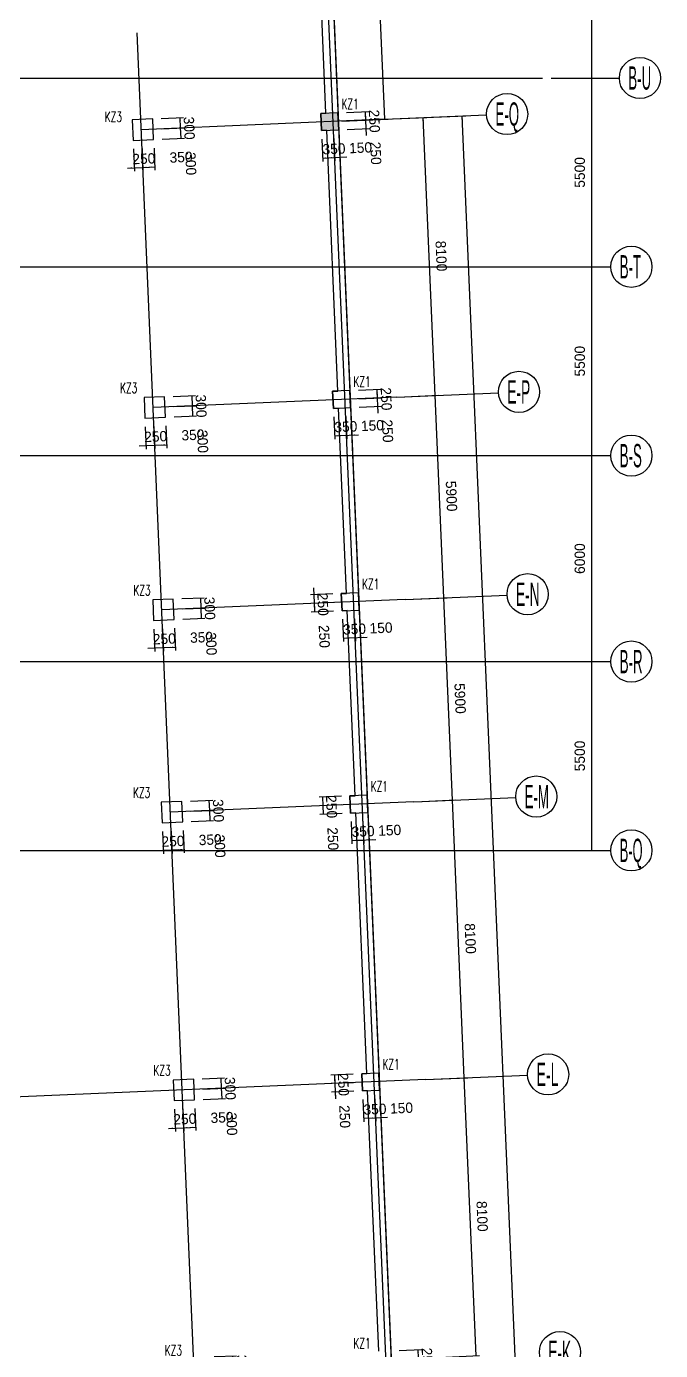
# Model space of a CAD drawing. Extents: x 19107 to 699106, y -67310 to 245688.
# Drawn here: x 649474 to 667954, y 153019 to 191589 of the extents above; entities that cross this region are included whole.
import ezdxf

# ---------------------------------------------------------------- set-up
doc = ezdxf.new("R2010")
doc.units = 0
doc.header["$LTSCALE"] = 100
doc.header["$MEASUREMENT"] = 0
for name, color, linetype in [('DIM', 3, 'Continuous'), ('DOTE', 253, 'Continuous'), ('HATCH', 254, 'Continuous'), ('L-AXIS', 3, 'Continuous')]:
    doc.layers.add(name, color=color, linetype=linetype)
doc.layers.add('Select Column Frame Position', color=7, linetype='Continuous', lineweight=0)
doc.styles.get("Standard").update_dxf_attribs({"font": 'standard'})
doc.styles.add('汉字', font='汉字')
doc.dimstyles.get("Standard").update_dxf_attribs({"dimtxt": 300, "dimasz": 100, "dimexe": 100, "dimexo": 250, "dimgap": 100, "dimtad": 0, "dimtoh": 1, "dimdec": 0, "dimdsep": 46, "dimcen": 0.09, "dimclrt": 7, "dimadec": 0, "dimazin": 0, "dimtfac": 1, "dimtdec": 4, "dimtofl": 0, "dimtmove": 0, "dimatfit": 3, "dimfxl": 1, "dimtolj": 1, "dimtzin": 0, "dimarcsym": 0})

# ---------------------------------------------------------------- blocks, each defined once
blk = doc.blocks.new('*D2978')
at = {"layer": 'L-AXIS', "color": 0, "linetype": 'ByBlock', "lineweight": -2}
for p, q in [((660161, 188896), (662275, 188986)), ((666609, 85077), (662175, 188982)), ((664596, 84991), (666709, 85081))]:
    blk.add_line(p, q, dxfattribs=at)
for points in [[(662175, 188982), (662196, 188883), (662162, 188881)], [(666609, 85077), (666589, 85176), (666622, 85177)]]:
    blk.add_solid(points, dxfattribs=at)
at = {"layer": 'L-AXIS', "color": 7, "linetype": 'Continuous', "lineweight": -2, "insert": (664010, 137770), "char_height": 300, "width": 1121.67, "attachment_point": 5, "rotation": 272.444, "style": '汉字'}
blk.add_mtext('104000', dxfattribs=at)
blk = doc.blocks.new('*D1142')
at = {"layer": 'L-AXIS', "color": 0, "linetype": 'ByBlock', "lineweight": -2}
for p, q in [((664769, 173088), (666052, 173088)), ((665952, 167588), (665952, 173088)), ((664769, 167588), (666052, 167588))]:
    blk.add_line(p, q, dxfattribs=at)
for points in [[(665952, 173088), (665969, 172988), (665936, 172988)], [(665952, 167588), (665936, 167688), (665969, 167688)]]:
    blk.add_solid(points, dxfattribs=at)
at = {"layer": 'L-AXIS', "color": 7, "linetype": 'Continuous', "lineweight": -2, "insert": (665602, 170338), "char_height": 300, "width": 780, "attachment_point": 5, "rotation": 90, "style": '汉字'}
blk.add_mtext('5500', dxfattribs=at)
blk = doc.blocks.new('*D1478')
at = {"layer": 'L-AXIS', "color": 0, "linetype": 'ByBlock', "lineweight": -2}
for p, q in [((664769, 190088), (666052, 190088)), ((665952, 184588), (665952, 190088)), ((664769, 184588), (666052, 184588))]:
    blk.add_line(p, q, dxfattribs=at)
for points in [[(665952, 190088), (665969, 189988), (665936, 189988)], [(665952, 184588), (665936, 184688), (665969, 184688)]]:
    blk.add_solid(points, dxfattribs=at)
at = {"layer": 'L-AXIS', "color": 7, "linetype": 'Continuous', "lineweight": -2, "insert": (665602, 187338), "char_height": 300, "width": 780, "attachment_point": 5, "rotation": 90, "style": '汉字'}
blk.add_mtext('5500', dxfattribs=at)
blk = doc.blocks.new('*D4454')
at = {"layer": 'L-AXIS', "color": 0, "linetype": 'ByBlock', "lineweight": -2}
for p, q in [((664769, 184588), (666052, 184588)), ((665952, 179088), (665952, 184588)), ((664769, 179088), (666052, 179088))]:
    blk.add_line(p, q, dxfattribs=at)
for points in [[(665952, 184588), (665969, 184488), (665936, 184488)], [(665952, 179088), (665936, 179188), (665969, 179188)]]:
    blk.add_solid(points, dxfattribs=at)
at = {"layer": 'L-AXIS', "color": 7, "linetype": 'Continuous', "lineweight": -2, "insert": (665602, 181838), "char_height": 300, "width": 780, "attachment_point": 5, "rotation": 90, "style": '汉字'}
blk.add_mtext('5500', dxfattribs=at)
blk = doc.blocks.new('*D4798')
at = {"layer": 'L-AXIS', "color": 0, "linetype": 'ByBlock', "lineweight": -2}
for p, q in [((664769, 179088), (666052, 179088)), ((665952, 173088), (665952, 179088)), ((664769, 173088), (666052, 173088))]:
    blk.add_line(p, q, dxfattribs=at)
for points in [[(665952, 179088), (665969, 178988), (665936, 178988)], [(665952, 173088), (665936, 173188), (665969, 173188)]]:
    blk.add_solid(points, dxfattribs=at)
at = {"layer": 'L-AXIS', "color": 7, "linetype": 'Continuous', "lineweight": -2, "insert": (665602, 176088), "char_height": 300, "width": 770, "attachment_point": 5, "rotation": 90, "style": '汉字'}
blk.add_mtext('6000', dxfattribs=at)
blk = doc.blocks.new('_AXISO')
blk.add_circle((0, 0), 0.5)
blk = doc.blocks.new('*D146')
at = {"layer": 'L-AXIS', "color": 0, "linetype": 'ByBlock', "lineweight": -2}
for p, q in [((664769, 196088), (666052, 196088)), ((665952, 190088), (665952, 196088)), ((664769, 190088), (666052, 190088))]:
    blk.add_line(p, q, dxfattribs=at)
for points in [[(665952, 196088), (665969, 195988), (665936, 195988)], [(665952, 190088), (665936, 190188), (665969, 190188)]]:
    blk.add_solid(points, dxfattribs=at)
at = {"layer": 'L-AXIS', "color": 7, "linetype": 'Continuous', "lineweight": -2, "insert": (665602, 193088), "char_height": 300, "width": 770, "attachment_point": 5, "rotation": 90, "style": '汉字'}
blk.add_mtext('6000', dxfattribs=at)
blk = doc.blocks.new('*D3037')
at = {"layer": 'L-AXIS', "color": 0, "linetype": 'ByBlock', "lineweight": -2}
for p, q in [((660758, 174909), (661736, 174950)), ((661888, 169052), (661636, 174946)), ((661009, 169014), (661988, 169056))]:
    blk.add_line(p, q, dxfattribs=at)
for points in [[(661636, 174946), (661657, 174847), (661624, 174846)], [(661888, 169052), (661867, 169151), (661900, 169152)]]:
    blk.add_solid(points, dxfattribs=at)
at = {"layer": 'L-AXIS', "color": 7, "linetype": 'Continuous', "lineweight": -2, "insert": (662112, 172014), "char_height": 300, "width": 775, "attachment_point": 5, "rotation": 272.444, "style": '汉字'}
blk.add_mtext('5900', dxfattribs=at)
blk = doc.blocks.new('*D739')
at = {"layer": 'L-AXIS', "color": 0, "linetype": 'ByBlock', "lineweight": -2}
for p, q in [((661355, 160921), (662333, 160963)), ((662578, 152866), (662233, 160959)), ((661700, 152829), (662678, 152871))]:
    blk.add_line(p, q, dxfattribs=at)
for points in [[(662233, 160959), (662254, 160860), (662221, 160858)], [(662578, 152866), (662558, 152966), (662591, 152967)]]:
    blk.add_solid(points, dxfattribs=at)
at = {"layer": 'L-AXIS', "color": 7, "linetype": 'Continuous', "lineweight": -2, "insert": (662755, 156928), "char_height": 300, "width": 775, "attachment_point": 5, "rotation": 272.444, "style": '汉字'}
blk.add_mtext('8100', dxfattribs=at)
blk = doc.blocks.new('*D1400')
at = {"layer": 'L-AXIS', "color": 0, "linetype": 'ByBlock', "lineweight": -2}
for p, q in [((661009, 169014), (661988, 169056)), ((662233, 160959), (661888, 169052)), ((661355, 160921), (662333, 160963))]:
    blk.add_line(p, q, dxfattribs=at)
for points in [[(661888, 169052), (661909, 168952), (661875, 168951)], [(662233, 160959), (662212, 161058), (662245, 161060)]]:
    blk.add_solid(points, dxfattribs=at)
at = {"layer": 'L-AXIS', "color": 7, "linetype": 'Continuous', "lineweight": -2, "insert": (662410, 165020), "char_height": 300, "width": 775, "attachment_point": 5, "rotation": 272.444, "style": '汉字'}
blk.add_mtext('8100', dxfattribs=at)
blk = doc.blocks.new('*D4721')
at = {"layer": 'L-AXIS', "color": 0, "linetype": 'ByBlock', "lineweight": -2}
for p, q in [((660161, 188896), (661139, 188938)), ((661384, 180841), (661039, 188933)), ((660506, 180803), (661484, 180845))]:
    blk.add_line(p, q, dxfattribs=at)
for points in [[(661039, 188933), (661060, 188834), (661027, 188833)], [(661384, 180841), (661364, 180940), (661397, 180941)]]:
    blk.add_solid(points, dxfattribs=at)
at = {"layer": 'L-AXIS', "color": 7, "linetype": 'Continuous', "lineweight": -2, "insert": (661561, 184902), "char_height": 300, "width": 775, "attachment_point": 5, "rotation": 272.444, "style": '汉字'}
blk.add_mtext('8100', dxfattribs=at)
blk = doc.blocks.new('*D5048')
at = {"layer": 'L-AXIS', "color": 0, "linetype": 'ByBlock', "lineweight": -2}
for p, q in [((660506, 180803), (661484, 180845)), ((661636, 174946), (661384, 180841)), ((660758, 174909), (661736, 174950))]:
    blk.add_line(p, q, dxfattribs=at)
for points in [[(661384, 180841), (661405, 180742), (661372, 180740)], [(661636, 174946), (661615, 175045), (661648, 175047)]]:
    blk.add_solid(points, dxfattribs=at)
at = {"layer": 'L-AXIS', "color": 7, "linetype": 'Continuous', "lineweight": -2, "insert": (661860, 177908), "char_height": 300, "width": 775, "attachment_point": 5, "rotation": 272.444, "style": '汉字'}
blk.add_mtext('5900', dxfattribs=at)
blk = doc.blocks.new('*D1424')
at = {"layer": 'L-AXIS', "color": 0, "linetype": 'ByBlock', "lineweight": -2}
for p, q in [((658341, 196099), (659690, 196159)), ((659590, 196154), (659911, 188888)), ((658662, 188832), (660011, 188892))]:
    blk.add_line(p, q, dxfattribs=at)
for points in [[(659590, 196154), (659611, 196055), (659578, 196053)], [(659911, 188888), (659890, 188987), (659923, 188988)]]:
    blk.add_solid(points, dxfattribs=at)
at = {"layer": 'L-AXIS', "color": 7, "linetype": 'Continuous', "lineweight": -2, "insert": (660100, 192536), "char_height": 300, "width": 785, "attachment_point": 5, "rotation": 272.528, "style": '汉字'}
blk.add_mtext('7274', dxfattribs=at)
blk = doc.blocks.new('*D2353')
at = {"layer": 'DIM', "color": 0, "linetype": 'ByBlock', "lineweight": -2}
for p, q in [((653440, 168141), (653468, 167491)), ((653690, 168151), (653717, 167502)), ((653263, 167583), (653913, 167610))]:
    blk.add_line(p, q, dxfattribs=at)
for points in [[(653463, 167591), (653364, 167570), (653363, 167603)], [(653713, 167602), (653812, 167623), (653814, 167589)]]:
    blk.add_solid(points, dxfattribs=at)
at = {"layer": 'DIM', "color": 7, "linetype": 'Continuous', "lineweight": -2, "insert": (653743, 167853), "char_height": 300, "width": 566.67, "attachment_point": 5, "rotation": 2.444, "style": '汉字'}
blk.add_mtext('250', dxfattribs=at)
blk = doc.blocks.new('*D2697')
at = {"layer": 'DIM', "color": 0, "linetype": 'ByBlock', "lineweight": -2}
for p, q in [((654039, 168166), (654067, 167517)), ((653690, 168151), (653717, 167502)), ((653713, 167602), (654063, 167617))]:
    blk.add_line(p, q, dxfattribs=at)
for points in [[(653713, 167602), (653812, 167623), (653814, 167589)], [(654063, 167617), (653964, 167596), (653962, 167629)]]:
    blk.add_solid(points, dxfattribs=at)
at = {"layer": 'DIM', "color": 7, "linetype": 'Continuous', "lineweight": -2, "insert": (654828, 167899), "char_height": 300, "width": 566.67, "attachment_point": 5, "rotation": 2.444, "style": '汉字'}
blk.add_mtext('350', dxfattribs=at)
blk = doc.blocks.new('*D3015')
at = {"layer": 'DIM', "color": 0, "linetype": 'ByBlock', "lineweight": -2}
for p, q in [((654266, 168726), (654915, 168754)), ((654828, 168450), (654815, 168750)), ((654278, 168427), (654928, 168454))]:
    blk.add_line(p, q, dxfattribs=at)
for points in [[(654815, 168750), (654836, 168651), (654803, 168649)], [(654828, 168450), (654807, 168549), (654840, 168551)]]:
    blk.add_solid(points, dxfattribs=at)
at = {"layer": 'DIM', "color": 7, "linetype": 'Continuous', "lineweight": -2, "insert": (655110, 167710), "char_height": 300, "width": 566.67, "attachment_point": 5, "rotation": 272.444, "style": '汉字'}
blk.add_mtext('300', dxfattribs=at)
blk = doc.blocks.new('*D3374')
at = {"layer": 'DIM', "color": 0, "linetype": 'ByBlock', "lineweight": -2}
for p, q in [((654253, 169026), (654902, 169054)), ((654815, 168750), (654802, 169049)), ((654266, 168726), (654915, 168754))]:
    blk.add_line(p, q, dxfattribs=at)
for points in [[(654802, 169049), (654823, 168950), (654790, 168949)], [(654815, 168750), (654794, 168849), (654827, 168850)]]:
    blk.add_solid(points, dxfattribs=at)
at = {"layer": 'DIM', "color": 7, "linetype": 'Continuous', "lineweight": -2, "insert": (655066, 168745), "char_height": 300, "width": 566.67, "attachment_point": 5, "rotation": 272.444, "style": '汉字'}
blk.add_mtext('300', dxfattribs=at)
blk = doc.blocks.new('*D1075')
at = {"layer": 'DIM', "color": 0, "linetype": 'ByBlock', "lineweight": -2}
for p, q in [((653188, 174035), (653216, 173386)), ((653438, 174046), (653466, 173396)), ((653012, 173477), (653661, 173505))]:
    blk.add_line(p, q, dxfattribs=at)
for points in [[(653212, 173486), (653113, 173465), (653111, 173498)], [(653461, 173496), (653561, 173517), (653562, 173484)]]:
    blk.add_solid(points, dxfattribs=at)
at = {"layer": 'DIM', "color": 7, "linetype": 'Continuous', "lineweight": -2, "insert": (653491, 173748), "char_height": 300, "width": 566.67, "attachment_point": 5, "rotation": 2.444, "style": '汉字'}
blk.add_mtext('250', dxfattribs=at)
blk = doc.blocks.new('*D1440')
at = {"layer": 'DIM', "color": 0, "linetype": 'ByBlock', "lineweight": -2}
for p, q in [((653438, 174046), (653466, 173396)), ((653788, 174061), (653815, 173411)), ((653461, 173496), (653811, 173511))]:
    blk.add_line(p, q, dxfattribs=at)
for points in [[(653461, 173496), (653561, 173517), (653562, 173484)], [(653811, 173511), (653712, 173490), (653711, 173524)]]:
    blk.add_solid(points, dxfattribs=at)
at = {"layer": 'DIM', "color": 7, "linetype": 'Continuous', "lineweight": -2, "insert": (654576, 173794), "char_height": 300, "width": 566.67, "attachment_point": 5, "rotation": 2.444, "style": '汉字'}
blk.add_mtext('350', dxfattribs=at)
blk = doc.blocks.new('*D1761')
at = {"layer": 'DIM', "color": 0, "linetype": 'ByBlock', "lineweight": -2}
for p, q in [((654014, 174621), (654663, 174649)), ((654027, 174321), (654676, 174349)), ((654576, 174345), (654564, 174644))]:
    blk.add_line(p, q, dxfattribs=at)
for points in [[(654564, 174644), (654584, 174545), (654551, 174544)], [(654576, 174345), (654555, 174444), (654589, 174445)]]:
    blk.add_solid(points, dxfattribs=at)
at = {"layer": 'DIM', "color": 7, "linetype": 'Continuous', "lineweight": -2, "insert": (654858, 173605), "char_height": 300, "width": 566.67, "attachment_point": 5, "rotation": 272.444, "style": '汉字'}
blk.add_mtext('300', dxfattribs=at)
blk = doc.blocks.new('*D2116')
at = {"layer": 'DIM', "color": 0, "linetype": 'ByBlock', "lineweight": -2}
for p, q in [((654001, 174921), (654651, 174948)), ((654564, 174644), (654551, 174944)), ((654014, 174621), (654663, 174649))]:
    blk.add_line(p, q, dxfattribs=at)
for points in [[(654551, 174944), (654572, 174845), (654538, 174843)], [(654564, 174644), (654543, 174744), (654576, 174745)]]:
    blk.add_solid(points, dxfattribs=at)
at = {"layer": 'DIM', "color": 7, "linetype": 'Continuous', "lineweight": -2, "insert": (654814, 174640), "char_height": 300, "width": 566.67, "attachment_point": 5, "rotation": 272.444, "style": '汉字'}
blk.add_mtext('300', dxfattribs=at)
blk = doc.blocks.new('*D5095')
at = {"layer": 'DIM', "color": 0, "linetype": 'ByBlock', "lineweight": -2}
for p, q in [((652937, 179930), (652964, 179280)), ((653186, 179940), (653214, 179291)), ((652760, 179372), (653410, 179399))]:
    blk.add_line(p, q, dxfattribs=at)
for points in [[(652960, 179380), (652861, 179359), (652860, 179393)], [(653210, 179391), (653309, 179412), (653311, 179379)]]:
    blk.add_solid(points, dxfattribs=at)
at = {"layer": 'DIM', "color": 7, "linetype": 'Continuous', "lineweight": -2, "insert": (653239, 179642), "char_height": 300, "width": 566.67, "attachment_point": 5, "rotation": 2.444, "style": '汉字'}
blk.add_mtext('250', dxfattribs=at)
blk = doc.blocks.new('*D5125')
at = {"layer": 'DIM', "color": 0, "linetype": 'ByBlock', "lineweight": -2}
for p, q in [((653186, 179940), (653214, 179291)), ((653536, 179955), (653564, 179306)), ((653210, 179391), (653560, 179406))]:
    blk.add_line(p, q, dxfattribs=at)
for points in [[(653210, 179391), (653309, 179412), (653311, 179379)], [(653560, 179406), (653460, 179385), (653459, 179418)]]:
    blk.add_solid(points, dxfattribs=at)
at = {"layer": 'DIM', "color": 7, "linetype": 'Continuous', "lineweight": -2, "insert": (654325, 179689), "char_height": 300, "width": 566.67, "attachment_point": 5, "rotation": 2.444, "style": '汉字'}
blk.add_mtext('350', dxfattribs=at)
blk = doc.blocks.new('*D131')
at = {"layer": 'DIM', "color": 0, "linetype": 'ByBlock', "lineweight": -2}
for p, q in [((653762, 180516), (654412, 180543)), ((654325, 180239), (654312, 180539)), ((653775, 180216), (654425, 180244))]:
    blk.add_line(p, q, dxfattribs=at)
for points in [[(654312, 180539), (654333, 180440), (654300, 180438)], [(654325, 180239), (654304, 180338), (654337, 180340)]]:
    blk.add_solid(points, dxfattribs=at)
at = {"layer": 'DIM', "color": 7, "linetype": 'Continuous', "lineweight": -2, "insert": (654607, 179499), "char_height": 300, "width": 566.67, "attachment_point": 5, "rotation": 272.444, "style": '汉字'}
blk.add_mtext('300', dxfattribs=at)
blk = doc.blocks.new('*D497')
at = {"layer": 'DIM', "color": 0, "linetype": 'ByBlock', "lineweight": -2}
for p, q in [((653750, 180815), (654399, 180843)), ((653762, 180516), (654412, 180543)), ((654312, 180539), (654299, 180839))]:
    blk.add_line(p, q, dxfattribs=at)
for points in [[(654299, 180839), (654320, 180740), (654287, 180738)], [(654312, 180539), (654291, 180638), (654324, 180640)]]:
    blk.add_solid(points, dxfattribs=at)
at = {"layer": 'DIM', "color": 7, "linetype": 'Continuous', "lineweight": -2, "insert": (654562, 180534), "char_height": 300, "width": 566.67, "attachment_point": 5, "rotation": 272.444, "style": '汉字'}
blk.add_mtext('300', dxfattribs=at)
blk = doc.blocks.new('*D811')
at = {"layer": 'DIM', "color": 0, "linetype": 'ByBlock', "lineweight": -2}
for p, q in [((653785, 160048), (653813, 159398)), ((654035, 160059), (654063, 159409)), ((653609, 159490), (654258, 159518))]:
    blk.add_line(p, q, dxfattribs=at)
for points in [[(653809, 159498), (653710, 159477), (653708, 159511)], [(654058, 159509), (654158, 159530), (654159, 159497)]]:
    blk.add_solid(points, dxfattribs=at)
at = {"layer": 'DIM', "color": 7, "linetype": 'Continuous', "lineweight": -2, "insert": (654088, 159761), "char_height": 300, "width": 566.67, "attachment_point": 5, "rotation": 2.444, "style": '汉字'}
blk.add_mtext('250', dxfattribs=at)
blk = doc.blocks.new('*D3819')
at = {"layer": 'DIM', "color": 0, "linetype": 'ByBlock', "lineweight": -2}
for p, q in [((654385, 160073), (654412, 159424)), ((654035, 160059), (654063, 159409)), ((654058, 159509), (654408, 159524))]:
    blk.add_line(p, q, dxfattribs=at)
for points in [[(654058, 159509), (654158, 159530), (654159, 159497)], [(654408, 159524), (654309, 159503), (654308, 159536)]]:
    blk.add_solid(points, dxfattribs=at)
at = {"layer": 'DIM', "color": 7, "linetype": 'Continuous', "lineweight": -2, "insert": (655173, 159807), "char_height": 300, "width": 566.67, "attachment_point": 5, "rotation": 2.444, "style": '汉字'}
blk.add_mtext('350', dxfattribs=at)
blk = doc.blocks.new('*D4138')
at = {"layer": 'DIM', "color": 0, "linetype": 'ByBlock', "lineweight": -2}
for p, q in [((654611, 160634), (655260, 160661)), ((655173, 160357), (655161, 160657)), ((654624, 160334), (655273, 160362))]:
    blk.add_line(p, q, dxfattribs=at)
for points in [[(655161, 160657), (655181, 160558), (655148, 160556)], [(655173, 160357), (655152, 160457), (655186, 160458)]]:
    blk.add_solid(points, dxfattribs=at)
at = {"layer": 'DIM', "color": 7, "linetype": 'Continuous', "lineweight": -2, "insert": (655455, 159617), "char_height": 300, "width": 566.67, "attachment_point": 5, "rotation": 272.444, "style": '汉字'}
blk.add_mtext('300', dxfattribs=at)
blk = doc.blocks.new('*D4521')
at = {"layer": 'DIM', "color": 0, "linetype": 'ByBlock', "lineweight": -2}
for p, q in [((654598, 160933), (655248, 160961)), ((655161, 160657), (655148, 160957)), ((654611, 160634), (655260, 160661))]:
    blk.add_line(p, q, dxfattribs=at)
for points in [[(655148, 160957), (655169, 160858), (655135, 160856)], [(655161, 160657), (655140, 160756), (655173, 160758)]]:
    blk.add_solid(points, dxfattribs=at)
at = {"layer": 'DIM', "color": 7, "linetype": 'Continuous', "lineweight": -2, "insert": (655411, 160653), "char_height": 300, "width": 566.67, "attachment_point": 5, "rotation": 272.444, "style": '汉字'}
blk.add_mtext('300', dxfattribs=at)
blk = doc.blocks.new('*D2471')
at = {"layer": 'DIM', "color": 0, "linetype": 'ByBlock', "lineweight": -2}
for p, q in [((652591, 188022), (652619, 187373)), ((652841, 188033), (652869, 187384)), ((652415, 187464), (653064, 187492))]:
    blk.add_line(p, q, dxfattribs=at)
for points in [[(652615, 187473), (652516, 187452), (652514, 187485)], [(652864, 187484), (652964, 187504), (652965, 187471)]]:
    blk.add_solid(points, dxfattribs=at)
at = {"layer": 'DIM', "color": 7, "linetype": 'Continuous', "lineweight": -2, "insert": (652894, 187735), "char_height": 300, "width": 566.67, "attachment_point": 5, "rotation": 2.444, "style": '汉字'}
blk.add_mtext('250', dxfattribs=at)
blk = doc.blocks.new('*D161')
at = {"layer": 'DIM', "color": 0, "linetype": 'ByBlock', "lineweight": -2}
for p, q in [((652841, 188033), (652869, 187384)), ((653191, 188048), (653218, 187399)), ((652864, 187484), (653214, 187499))]:
    blk.add_line(p, q, dxfattribs=at)
for points in [[(652864, 187484), (652964, 187504), (652965, 187471)], [(653214, 187499), (653115, 187478), (653114, 187511)]]:
    blk.add_solid(points, dxfattribs=at)
at = {"layer": 'DIM', "color": 7, "linetype": 'Continuous', "lineweight": -2, "insert": (653979, 187781), "char_height": 300, "width": 566.67, "attachment_point": 5, "rotation": 2.444, "style": '汉字'}
blk.add_mtext('350', dxfattribs=at)
blk = doc.blocks.new('*D524')
at = {"layer": 'DIM', "color": 0, "linetype": 'ByBlock', "lineweight": -2}
for p, q in [((653417, 188608), (654066, 188636)), ((653979, 188332), (653967, 188632)), ((653430, 188308), (654079, 188336))]:
    blk.add_line(p, q, dxfattribs=at)
for points in [[(653967, 188632), (653987, 188532), (653954, 188531)], [(653979, 188332), (653958, 188431), (653992, 188433)]]:
    blk.add_solid(points, dxfattribs=at)
at = {"layer": 'DIM', "color": 7, "linetype": 'Continuous', "lineweight": -2, "insert": (654261, 187592), "char_height": 300, "width": 566.67, "attachment_point": 5, "rotation": 272.444, "style": '汉字'}
blk.add_mtext('300', dxfattribs=at)
blk = doc.blocks.new('*D841')
at = {"layer": 'DIM', "color": 0, "linetype": 'ByBlock', "lineweight": -2}
for p, q in [((653404, 188908), (654054, 188936)), ((653417, 188608), (654066, 188636)), ((653967, 188632), (653954, 188931))]:
    blk.add_line(p, q, dxfattribs=at)
for points in [[(653954, 188931), (653975, 188832), (653941, 188831)], [(653967, 188632), (653946, 188731), (653979, 188732)]]:
    blk.add_solid(points, dxfattribs=at)
at = {"layer": 'DIM', "color": 7, "linetype": 'Continuous', "lineweight": -2, "insert": (654217, 188627), "char_height": 300, "width": 566.67, "attachment_point": 5, "rotation": 272.444, "style": '汉字'}
blk.add_mtext('300', dxfattribs=at)
blk = doc.blocks.new('*D1207')
at = {"layer": 'DIM', "color": 0, "linetype": 'ByBlock', "lineweight": -2}
for p, q in [((658084, 188307), (658112, 187658)), ((658434, 188322), (658462, 187672)), ((658108, 187757), (658457, 187772))]:
    blk.add_line(p, q, dxfattribs=at)
for points in [[(658108, 187757), (658207, 187778), (658208, 187745)], [(658457, 187772), (658358, 187751), (658357, 187785)]]:
    blk.add_solid(points, dxfattribs=at)
at = {"layer": 'DIM', "color": 7, "linetype": 'Continuous', "lineweight": -2, "insert": (658437, 188022), "char_height": 300, "width": 566.67, "attachment_point": 5, "rotation": 2.444, "style": '汉字'}
blk.add_mtext('350', dxfattribs=at)
blk = doc.blocks.new('*D4175')
at = {"layer": 'DIM', "color": 0, "linetype": 'ByBlock', "lineweight": -2}
for p, q in [((658434, 188322), (658462, 187672)), ((658584, 188328), (658611, 187679)), ((658257, 187764), (658807, 187787))]:
    blk.add_line(p, q, dxfattribs=at)
for points in [[(658457, 187772), (658358, 187751), (658357, 187785)], [(658607, 187779), (658706, 187800), (658708, 187766)]]:
    blk.add_solid(points, dxfattribs=at)
at = {"layer": 'DIM', "color": 7, "linetype": 'Continuous', "lineweight": -2, "insert": (659211, 188055), "char_height": 300, "width": 476.67, "attachment_point": 5, "rotation": 2.444, "style": '汉字'}
blk.add_mtext('150', dxfattribs=at)
blk = doc.blocks.new('*D4549')
at = {"layer": 'DIM', "color": 0, "linetype": 'ByBlock', "lineweight": -2}
for p, q in [((659381, 188412), (659353, 189062)), ((658812, 188838), (659462, 188866)), ((658823, 188589), (659472, 188616))]:
    blk.add_line(p, q, dxfattribs=at)
for points in [[(659362, 188862), (659341, 188961), (659374, 188963)], [(659372, 188612), (659393, 188513), (659360, 188512)]]:
    blk.add_solid(points, dxfattribs=at)
at = {"layer": 'DIM', "color": 7, "linetype": 'Continuous', "lineweight": -2, "insert": (659653, 187897), "char_height": 300, "width": 566.67, "attachment_point": 5, "rotation": 272.444, "style": '汉字'}
blk.add_mtext('250', dxfattribs=at)
blk = doc.blocks.new('*D4877')
at = {"layer": 'DIM', "color": 0, "linetype": 'ByBlock', "lineweight": -2}
for p, q in [((658801, 189088), (659451, 189116)), ((659362, 188862), (659351, 189112)), ((658812, 188838), (659462, 188866))]:
    blk.add_line(p, q, dxfattribs=at)
for points in [[(659351, 189112), (659372, 189012), (659339, 189011)], [(659362, 188862), (659341, 188961), (659374, 188963)]]:
    blk.add_solid(points, dxfattribs=at)
at = {"layer": 'DIM', "color": 7, "linetype": 'Continuous', "lineweight": -2, "insert": (659613, 188832), "char_height": 300, "width": 566.67, "attachment_point": 5, "rotation": 272.444, "style": '汉字'}
blk.add_mtext('250', dxfattribs=at)
blk = doc.blocks.new('*D1709')
at = {"layer": 'DIM', "color": 0, "linetype": 'ByBlock', "lineweight": -2}
for p, q in [((658430, 180214), (658457, 179565)), ((658779, 180229), (658807, 179580)), ((658453, 179665), (658803, 179680))]:
    blk.add_line(p, q, dxfattribs=at)
for points in [[(658453, 179665), (658552, 179686), (658554, 179652)], [(658803, 179680), (658703, 179659), (658702, 179692)]]:
    blk.add_solid(points, dxfattribs=at)
at = {"layer": 'DIM', "color": 7, "linetype": 'Continuous', "lineweight": -2, "insert": (658782, 179929), "char_height": 300, "width": 566.67, "attachment_point": 5, "rotation": 2.444, "style": '汉字'}
blk.add_mtext('350', dxfattribs=at)
blk = doc.blocks.new('*D4686')
at = {"layer": 'DIM', "color": 0, "linetype": 'ByBlock', "lineweight": -2}
for p, q in [((658779, 180229), (658807, 179580)), ((658929, 180236), (658957, 179586)), ((658603, 179671), (659152, 179695))]:
    blk.add_line(p, q, dxfattribs=at)
for points in [[(658803, 179680), (658703, 179659), (658702, 179692)], [(658953, 179686), (659052, 179707), (659053, 179674)]]:
    blk.add_solid(points, dxfattribs=at)
at = {"layer": 'DIM', "color": 7, "linetype": 'Continuous', "lineweight": -2, "insert": (659557, 179962), "char_height": 300, "width": 476.67, "attachment_point": 5, "rotation": 2.444, "style": '汉字'}
blk.add_mtext('150', dxfattribs=at)
blk = doc.blocks.new('*D5049')
at = {"layer": 'DIM', "color": 0, "linetype": 'ByBlock', "lineweight": -2}
for p, q in [((659726, 180320), (659699, 180969)), ((659158, 180746), (659807, 180774)), ((659168, 180496), (659818, 180524))]:
    blk.add_line(p, q, dxfattribs=at)
for points in [[(659707, 180769), (659686, 180868), (659719, 180870)], [(659718, 180519), (659739, 180420), (659705, 180419)]]:
    blk.add_solid(points, dxfattribs=at)
at = {"layer": 'DIM', "color": 7, "linetype": 'Continuous', "lineweight": -2, "insert": (659998, 179804), "char_height": 300, "width": 566.67, "attachment_point": 5, "rotation": 272.444, "style": '汉字'}
blk.add_mtext('250', dxfattribs=at)
blk = doc.blocks.new('*D61')
at = {"layer": 'DIM', "color": 0, "linetype": 'ByBlock', "lineweight": -2}
for p, q in [((659147, 180996), (659796, 181023)), ((659707, 180769), (659696, 181019)), ((659158, 180746), (659807, 180774))]:
    blk.add_line(p, q, dxfattribs=at)
for points in [[(659696, 181019), (659717, 180920), (659684, 180918)], [(659707, 180769), (659686, 180868), (659719, 180870)]]:
    blk.add_solid(points, dxfattribs=at)
at = {"layer": 'DIM', "color": 7, "linetype": 'Continuous', "lineweight": -2, "insert": (659959, 180740), "char_height": 300, "width": 566.67, "attachment_point": 5, "rotation": 272.444, "style": '汉字'}
blk.add_mtext('250', dxfattribs=at)
blk = doc.blocks.new('*D426')
at = {"layer": 'DIM', "color": 0, "linetype": 'ByBlock', "lineweight": -2}
for p, q in [((657841, 175235), (657869, 174585)), ((658399, 175058), (657750, 175031)), ((658410, 174809), (657761, 174781))]:
    blk.add_line(p, q, dxfattribs=at)
for points in [[(657850, 175035), (657829, 175134), (657862, 175135)], [(657861, 174785), (657881, 174686), (657848, 174684)]]:
    blk.add_solid(points, dxfattribs=at)
at = {"layer": 'DIM', "color": 7, "linetype": 'Continuous', "lineweight": -2, "insert": (658112, 174756), "char_height": 300, "width": 566.67, "attachment_point": 5, "rotation": 272.444, "style": '汉字'}
blk.add_mtext('250', dxfattribs=at)
blk = doc.blocks.new('*D3382')
at = {"layer": 'DIM', "color": 0, "linetype": 'ByBlock', "lineweight": -2}
for p, q in [((658410, 174809), (657761, 174781)), ((657861, 174785), (657871, 174535)), ((658421, 174559), (657771, 174531))]:
    blk.add_line(p, q, dxfattribs=at)
for points in [[(657861, 174785), (657881, 174686), (657848, 174684)], [(657871, 174535), (657850, 174635), (657884, 174636)]]:
    blk.add_solid(points, dxfattribs=at)
at = {"layer": 'DIM', "color": 7, "linetype": 'Continuous', "lineweight": -2, "insert": (658152, 173820), "char_height": 300, "width": 566.67, "attachment_point": 5, "rotation": 272.444, "style": '汉字'}
blk.add_mtext('250', dxfattribs=at)
blk = doc.blocks.new('*D3750')
at = {"layer": 'DIM', "color": 0, "linetype": 'ByBlock', "lineweight": -2}
for p, q in [((658681, 174320), (658709, 173670)), ((659031, 174335), (659059, 173685)), ((658705, 173770), (659054, 173785))]:
    blk.add_line(p, q, dxfattribs=at)
for points in [[(658705, 173770), (658804, 173791), (658805, 173758)], [(659054, 173785), (658955, 173764), (658954, 173797)]]:
    blk.add_solid(points, dxfattribs=at)
at = {"layer": 'DIM', "color": 7, "linetype": 'Continuous', "lineweight": -2, "insert": (659034, 174034), "char_height": 300, "width": 566.67, "attachment_point": 5, "rotation": 2.444, "style": '汉字'}
blk.add_mtext('350', dxfattribs=at)
blk = doc.blocks.new('*D4072')
at = {"layer": 'DIM', "color": 0, "linetype": 'ByBlock', "lineweight": -2}
for p, q in [((659181, 174341), (659208, 173692)), ((659031, 174335), (659059, 173685)), ((658854, 173777), (659404, 173800))]:
    blk.add_line(p, q, dxfattribs=at)
for points in [[(659054, 173785), (658955, 173764), (658954, 173797)], [(659204, 173791), (659303, 173812), (659305, 173779)]]:
    blk.add_solid(points, dxfattribs=at)
at = {"layer": 'DIM', "color": 7, "linetype": 'Continuous', "lineweight": -2, "insert": (659808, 174067), "char_height": 300, "width": 476.67, "attachment_point": 5, "rotation": 2.444, "style": '汉字'}
blk.add_mtext('150', dxfattribs=at)
blk = doc.blocks.new('*D4101')
at = {"layer": 'DIM', "color": 0, "linetype": 'ByBlock', "lineweight": -2}
for p, q in [((658651, 169164), (658002, 169136)), ((658101, 169140), (658112, 168890)), ((658662, 168914), (658012, 168886))]:
    blk.add_line(p, q, dxfattribs=at)
for points in [[(658101, 169140), (658122, 169041), (658089, 169040)], [(658112, 168890), (658091, 168990), (658124, 168991)]]:
    blk.add_solid(points, dxfattribs=at)
at = {"layer": 'DIM', "color": 7, "linetype": 'Continuous', "lineweight": -2, "insert": (658364, 168861), "char_height": 300, "width": 566.67, "attachment_point": 5, "rotation": 272.444, "style": '汉字'}
blk.add_mtext('250', dxfattribs=at)
blk = doc.blocks.new('*D4432')
at = {"layer": 'DIM', "color": 0, "linetype": 'ByBlock', "lineweight": -2}
for p, q in [((658662, 168914), (658012, 168886)), ((658672, 168664), (658023, 168636)), ((658112, 168890), (658123, 168641))]:
    blk.add_line(p, q, dxfattribs=at)
for points in [[(658112, 168890), (658133, 168791), (658100, 168790)], [(658123, 168641), (658102, 168740), (658135, 168741)]]:
    blk.add_solid(points, dxfattribs=at)
at = {"layer": 'DIM', "color": 7, "linetype": 'Continuous', "lineweight": -2, "insert": (658404, 167926), "char_height": 300, "width": 566.67, "attachment_point": 5, "rotation": 272.444, "style": '汉字'}
blk.add_mtext('250', dxfattribs=at)
blk = doc.blocks.new('*D2149')
at = {"layer": 'DIM', "color": 0, "linetype": 'ByBlock', "lineweight": -2}
for p, q in [((658933, 168425), (658960, 167776)), ((659282, 168440), (659310, 167791)), ((658956, 167876), (659306, 167890))]:
    blk.add_line(p, q, dxfattribs=at)
for points in [[(658956, 167876), (659055, 167896), (659057, 167863)], [(659306, 167890), (659207, 167870), (659205, 167903)]]:
    blk.add_solid(points, dxfattribs=at)
at = {"layer": 'DIM', "color": 7, "linetype": 'Continuous', "lineweight": -2, "insert": (659285, 168140), "char_height": 300, "width": 566.67, "attachment_point": 5, "rotation": 2.444, "style": '汉字'}
blk.add_mtext('350', dxfattribs=at)
blk = doc.blocks.new('*D2457')
at = {"layer": 'DIM', "color": 0, "linetype": 'ByBlock', "lineweight": -2}
for p, q in [((659282, 168440), (659310, 167791)), ((659432, 168446), (659460, 167797)), ((659106, 167882), (659656, 167905))]:
    blk.add_line(p, q, dxfattribs=at)
for points in [[(659306, 167890), (659207, 167870), (659205, 167903)], [(659456, 167897), (659555, 167918), (659556, 167884)]]:
    blk.add_solid(points, dxfattribs=at)
at = {"layer": 'DIM', "color": 7, "linetype": 'Continuous', "lineweight": -2, "insert": (660060, 168173), "char_height": 300, "width": 476.67, "attachment_point": 5, "rotation": 2.444, "style": '汉字'}
blk.add_mtext('150', dxfattribs=at)
blk = doc.blocks.new('*D2810')
at = {"layer": 'DIM', "color": 0, "linetype": 'ByBlock', "lineweight": -2}
for p, q in [((658996, 161071), (658347, 161043)), ((658447, 161048), (658458, 160798)), ((659007, 160821), (658358, 160794))]:
    blk.add_line(p, q, dxfattribs=at)
for points in [[(658447, 161048), (658468, 160948), (658434, 160947)], [(658458, 160798), (658437, 160897), (658470, 160898)]]:
    blk.add_solid(points, dxfattribs=at)
at = {"layer": 'DIM', "color": 7, "linetype": 'Continuous', "lineweight": -2, "insert": (658709, 160768), "char_height": 300, "width": 566.67, "attachment_point": 5, "rotation": 272.444, "style": '汉字'}
blk.add_mtext('250', dxfattribs=at)
blk = doc.blocks.new('*D3126')
at = {"layer": 'DIM', "color": 0, "linetype": 'ByBlock', "lineweight": -2}
for p, q in [((658449, 160998), (658477, 160348)), ((659007, 160821), (658358, 160794)), ((659018, 160571), (658368, 160544))]:
    blk.add_line(p, q, dxfattribs=at)
for points in [[(658458, 160798), (658437, 160897), (658470, 160898)], [(658468, 160548), (658489, 160449), (658456, 160447)]]:
    blk.add_solid(points, dxfattribs=at)
at = {"layer": 'DIM', "color": 7, "linetype": 'Continuous', "lineweight": -2, "insert": (658749, 159833), "char_height": 300, "width": 566.67, "attachment_point": 5, "rotation": 272.444, "style": '汉字'}
blk.add_mtext('250', dxfattribs=at)
blk = doc.blocks.new('*D869')
at = {"layer": 'DIM', "color": 0, "linetype": 'ByBlock', "lineweight": -2}
for p, q in [((659278, 160332), (659306, 159683)), ((659628, 160347), (659656, 159698)), ((659302, 159783), (659651, 159798))]:
    blk.add_line(p, q, dxfattribs=at)
for points in [[(659302, 159783), (659401, 159804), (659402, 159771)], [(659651, 159798), (659552, 159777), (659551, 159810)]]:
    blk.add_solid(points, dxfattribs=at)
at = {"layer": 'DIM', "color": 7, "linetype": 'Continuous', "lineweight": -2, "insert": (659631, 160047), "char_height": 300, "width": 566.67, "attachment_point": 5, "rotation": 2.444, "style": '汉字'}
blk.add_mtext('350', dxfattribs=at)
blk = doc.blocks.new('*D1185')
at = {"layer": 'DIM', "color": 0, "linetype": 'ByBlock', "lineweight": -2}
for p, q in [((659628, 160347), (659656, 159698)), ((659778, 160354), (659805, 159704)), ((659451, 159789), (660001, 159813))]:
    blk.add_line(p, q, dxfattribs=at)
for points in [[(659651, 159798), (659552, 159777), (659551, 159810)], [(659801, 159804), (659900, 159825), (659902, 159792)]]:
    blk.add_solid(points, dxfattribs=at)
at = {"layer": 'DIM', "color": 7, "linetype": 'Continuous', "lineweight": -2, "insert": (660405, 160080), "char_height": 300, "width": 476.67, "attachment_point": 5, "rotation": 2.444, "style": '汉字'}
blk.add_mtext('150', dxfattribs=at)
blk = doc.blocks.new('*D5217')
at = {"layer": 'DIM', "color": 0, "linetype": 'ByBlock', "lineweight": -2}
for p, q in [((660341, 153021), (660990, 153049)), ((660352, 152771), (661001, 152799)), ((660901, 152795), (660890, 153045))]:
    blk.add_line(p, q, dxfattribs=at)
for points in [[(660890, 153045), (660911, 152945), (660878, 152944)], [(660901, 152795), (660880, 152894), (660913, 152895)]]:
    blk.add_solid(points, dxfattribs=at)
at = {"layer": 'DIM', "color": 7, "linetype": 'Continuous', "lineweight": -2, "insert": (661153, 152765), "char_height": 300, "width": 566.67, "attachment_point": 5, "rotation": 272.444, "style": '汉字'}
blk.add_mtext('250', dxfattribs=at)
blk = doc.blocks.new('*D3913')
at = {"layer": 'DIM', "color": 0, "linetype": 'ByBlock', "lineweight": -2}
for p, q in [((654944, 152841), (655593, 152868)), ((655506, 152564), (655493, 152864)), ((654956, 152541), (655606, 152569))]:
    blk.add_line(p, q, dxfattribs=at)
for points in [[(655493, 152864), (655514, 152765), (655481, 152764)], [(655506, 152564), (655485, 152664), (655518, 152665)]]:
    blk.add_solid(points, dxfattribs=at)
at = {"layer": 'DIM', "color": 7, "linetype": 'Continuous', "lineweight": -2, "insert": (655756, 152560), "char_height": 300, "width": 566.67, "attachment_point": 5, "rotation": 272.444, "style": '汉字'}
blk.add_mtext('300', dxfattribs=at)

msp = doc.modelspace()

# ---------------------------------------------------------------- hatches: boundary and pattern name
at = {"layer": 'HATCH'}
msp.add_hatch(color=256, dxfattribs=at).paths.add_polyline_path([(658073.5, 188556.7), (658573, 188578), (658551.7, 189077.6), (658052.1, 189056.2)], flags=0)

# ---------------------------------------------------------------- linework, layer by layer
at = {"color": 6, "lineweight": 30}
msp.add_lwpolyline([(476181.3, 232428.8), (494258.1, 233154.4), (494258.1, 231537.9), (540808.1, 231537.9), (540808.1, 232387.9), (590208.1, 232387.9), (590208.1, 232187.9), (593108.1, 232187.9), (593108.1, 230737.9), (608058.1, 230737.9), (608058.1, 231687.9), (648158.1, 231687.9), (648158.1, 230737.9), (657058.1, 230737.9), (657158.1, 196187.9), (658248.2, 196187.9), (663075.9, 83077.9), (659946, 47787.8), (654318.1, 48286.9), (653832.2, 42808.4), (496133.5, 56794.9), (482757.4, 68610.1), (476181.3, 232428.8)], dxfattribs=at)
at = {"color": 3, "lineweight": 30}
msp.add_lwpolyline([(659741.4, 152995.5), (659417.3, 160588.6), (659267.5, 160582.2), (659246.1, 161081.7), (659396, 161088.1), (659071.9, 168681.2), (658922.1, 168674.8), (658900.7, 169174.3), (659050.6, 169180.7), (658820.3, 174575.8), (658670.5, 174569.4), (658649.1, 175069), (658799, 175075.4), (658568.7, 180470.5), (658418.9, 180464.1), (658397.6, 180963.6), (658547.4, 180970), (658223.3, 188563.1), (658073.5, 188556.7), (658052.1, 189056.2), (658202, 189062.6), (658000.3, 193787.9), (658350.6, 193787.9), (661285.3, 125041.9)], dxfattribs=at)
at = {"layer": 'DOTE'}
for p, q in [((662925.6, 83081.3), (658102.3, 196087.9)), ((657302.9, 83495.4), (652697.2, 191403.4)), ((534043.3, 190087.9), (664518.6, 190087.9)), ((659911.1, 188885.4), (652817.6, 188582.6)), ((610758.1, 184587.9), (664518.6, 184587.9)), ((660256.5, 180792.7), (653163, 180490)), ((620208.1, 179087.9), (664518.6, 179087.9)), ((660508.1, 174898.1), (653414.6, 174595.3)), ((634758.1, 173087.9), (664518.6, 173087.9)), ((660759.7, 169003.5), (653666.2, 168700.7)), ((634758.1, 167587.9), (664518.6, 167587.9)), ((661105.1, 160910.8), (648017, 160352.2))]:
    msp.add_line(p, q, dxfattribs=at)
at = {"layer": 'L-AXIS'}
for p, q in [((664768.6, 190087.9), (666754.1, 190087.9)), ((659911.1, 188885.4), (662883.8, 189012.2)), ((664518.6, 184587.9), (666504.1, 184587.9)), ((660256.5, 180792.7), (663229.2, 180919.6)), ((664518.6, 179087.9), (666504.1, 179087.9)), ((660508.1, 174898.1), (663480.8, 175025)), ((664518.6, 173087.9), (666504.1, 173087.9)), ((660759.7, 169003.5), (663732.4, 169130.3)), ((664518.6, 167587.9), (666504.1, 167587.9)), ((661105.1, 160910.8), (664077.8, 161037.7))]:
    msp.add_line(p, q, dxfattribs=at)
at = {"layer": 'Select Column Frame Position', "color": 7, "linetype": 'Continuous', "lineweight": -3}
for points in [[(658073.5, 188556.7), (658573, 188578), (658551.7, 189077.6), (658052.1, 189056.2), (658073.5, 188556.7)], [(652580.6, 188272.2), (653180.1, 188297.8), (653154.5, 188897.2), (652555, 188871.7), (652580.6, 188272.2)], [(658418.9, 180464.1), (658918.4, 180485.4), (658897.1, 180984.9), (658397.6, 180963.6), (658418.9, 180464.1)], [(652926, 180179.6), (653525.5, 180205.2), (653499.9, 180804.6), (652900.4, 180779), (652926, 180179.6)], [(653177.6, 174284.9), (653777.1, 174310.5), (653751.5, 174910), (653152, 174884.4), (653177.6, 174284.9)], [(658670.5, 174569.4), (659170, 174590.7), (659148.7, 175090.3), (658649.1, 175069), (658670.5, 174569.4)], [(653429.2, 168390.3), (654028.6, 168415.9), (654003.1, 169015.3), (653403.6, 168989.8), (653429.2, 168390.3)], [(658922.1, 168674.8), (659421.6, 168696.1), (659400.3, 169195.7), (658900.7, 169174.3), (658922.1, 168674.8)], [(653774.6, 160297.7), (654374.1, 160323.3), (654348.5, 160922.7), (653749, 160897.1), (653774.6, 160297.7)], [(659267.5, 160582.2), (659767, 160603.5), (659745.7, 161103), (659246.1, 161081.7), (659267.5, 160582.2)]]:
    msp.add_lwpolyline(points, dxfattribs=at)

# ---------------------------------------------------------------- block references
at = {"layer": 'L-AXIS'}
ref = msp.add_blockref('_AXISO', (667354.1, 190087.9), dxfattribs=dict(at, xscale=1199.999999999997, yscale=1200, rotation=359.9996457873818))
ref.add_attrib('A', 'B-U', (667014.7, 189748.5), dxfattribs={"height": 678.82, "style": '汉字', "width": 0.42623})
ref = msp.add_blockref('_AXISO', (663483.3, 189037.8), dxfattribs=dict(at, xscale=1199.999999999997, yscale=1200, rotation=359.999645787379))
ref.add_attrib('A', 'E-Q', (663143.9, 188698.4), dxfattribs={"height": 678.82, "style": '汉字', "width": 0.42623})
ref = msp.add_blockref('_AXISO', (667104.1, 184587.9), dxfattribs=dict(at, xscale=1199.999999999997, yscale=1200, rotation=359.9996457873818))
ref.add_attrib('A', 'B-T', (666764.7, 184248.5), dxfattribs={"height": 678.82, "style": '汉字', "width": 0.42623})
ref = msp.add_blockref('_AXISO', (663828.7, 180945.2), dxfattribs=dict(at, xscale=1199.999999999997, yscale=1200, rotation=359.999645787379))
ref.add_attrib('A', 'E-P', (663489.3, 180605.8), dxfattribs={"height": 678.82, "style": '汉字', "width": 0.440678})
ref = msp.add_blockref('_AXISO', (667104.1, 179087.9), dxfattribs=dict(at, xscale=1199.999999999997, yscale=1200, rotation=359.9996457873818))
ref.add_attrib('A', 'B-S', (666764.7, 178748.5), dxfattribs={"height": 678.82, "style": '汉字', "width": 0.42623})
ref = msp.add_blockref('_AXISO', (664080.3, 175050.6), dxfattribs=dict(at, xscale=1199.999999999997, yscale=1200, rotation=359.999645787379))
ref.add_attrib('A', 'E-N', (663740.9, 174711.1), dxfattribs={"height": 678.82, "style": '汉字', "width": 0.440678})
ref = msp.add_blockref('_AXISO', (667104.1, 173087.9), dxfattribs=dict(at, xscale=1199.999999999997, yscale=1200, rotation=359.9996457873818))
ref.add_attrib('A', 'B-R', (666764.7, 172748.5), dxfattribs={"height": 678.82, "style": '汉字', "width": 0.42623})
ref = msp.add_blockref('_AXISO', (664331.9, 169155.9), dxfattribs=dict(at, xscale=1199.999999999997, yscale=1200, rotation=359.999645787379))
ref.add_attrib('A', 'E-M', (663992.5, 168816.5), dxfattribs={"height": 678.82, "style": '汉字', "width": 0.42623})
ref = msp.add_blockref('_AXISO', (667104.1, 167587.9), dxfattribs=dict(at, xscale=1199.999999999997, yscale=1200, rotation=359.9996457873818))
ref.add_attrib('A', 'B-Q', (666764.7, 167248.5), dxfattribs={"height": 678.82, "style": '汉字', "width": 0.412698})
ref = msp.add_blockref('_AXISO', (664677.3, 161063.3), dxfattribs=dict(at, xscale=1199.999999999997, yscale=1200, rotation=359.999645787379))
ref.add_attrib('A', 'E-L', (664337.9, 160723.9), dxfattribs={"height": 678.82, "style": '汉字', "width": 0.45614})
ref = msp.add_blockref('_AXISO', (665022.7, 152970.7), dxfattribs=dict(at, xscale=1199.999999999997, yscale=1200, rotation=359.999645787379))
ref.add_attrib('A', 'E-K', (664683.3, 152631.2), dxfattribs={"height": 678.82, "style": '汉字', "width": 0.440678})

# ---------------------------------------------------------------- texts
at = {"color": 200, "linetype": 'Continuous', "lineweight": -3, "width": 0.7}
for s, p in [('KZ1', (658657.8, 189183.6)), ('KZ3', (651755.3, 188807.1)), ('KZ1', (659003.2, 181091)), ('KZ3', (652204, 180910.7)), ('KZ1', (659254.8, 175196.4)), ('KZ3', (652590.1, 175016)), ('KZ3', (652579.2, 169121.4)), ('KZ1', (659506.3, 169301.7)), ('KZ3', (653174.1, 161028.8)), ('KZ1', (659851.8, 161209.1)), ('KZ3', (653505, 152873.5)), ('KZ1', (659004.3, 153077.2))]:
    msp.add_text(s, height=300, dxfattribs=at).set_placement(p)

# ---------------------------------------------------------------- dimensions: what is measured, and where the dimension line sits
at = {"layer": 'DIM', "color": 200}
for p1, p2, picture, middle in [((653167.3, 188597.5), (653154.5, 188897.2), '*D841', (654194.2, 189159.9)), ((658562.4, 188827.8), (658551.7, 189077.6), '*D4877', (659591.4, 189340.2)), ((658573, 188578), (658562.4, 188827.8), '*D4549', (659631.4, 188404.9)), ((653180.1, 188297.8), (653167.3, 188597.5), '*D524', (654238.4, 188124.7)), ((652580.6, 188272.2), (652830.4, 188282.9), '*D2471', (652386.2, 187713.4)), ((652830.4, 188282.9), (653180.1, 188297.8), '*D161', (653421.4, 187757.6)), ((658073.5, 188556.7), (658423.2, 188571.6), '*D1207', (657879, 187997.9)), ((658423.2, 188571.6), (658573, 188578), '*D4175', (658798.2, 188037.1)), ((653512.7, 180504.9), (653499.9, 180804.6), '*D497', (654539.6, 181067.3)), ((658907.8, 180735.2), (658897.1, 180984.9), '*D61', (659936.8, 181247.6)), ((658918.4, 180485.4), (658907.8, 180735.2), '*D5049', (659976.8, 180312.3)), ((653525.5, 180205.2), (653512.7, 180504.9), '*D131', (654583.8, 180032.1)), ((652926, 180179.6), (653175.8, 180190.2), '*D5095', (652731.6, 179620.8)), ((653175.8, 180190.2), (653525.5, 180205.2), '*D5125', (653766.8, 179665)), ((658418.9, 180464.1), (658768.6, 180479), '*D1709', (658224.5, 179905.3)), ((658768.6, 180479), (658918.4, 180485.4), '*D4686', (659143.6, 179944.5)), ((653764.3, 174610.2), (653751.5, 174910), '*D2116', (654791.2, 175172.6)), ((658649.1, 175069), (658659.8, 174819.2), '*D426', (658090.3, 175263.4)), ((658659.8, 174819.2), (658670.5, 174569.4), '*D3382', (658130.3, 174328.1)), ((653777.1, 174310.5), (653764.3, 174610.2), '*D1761', (654835.4, 174137.4)), ((658670.5, 174569.4), (659020.1, 174584.4), '*D3750', (658476, 174010.6)), ((659020.1, 174584.4), (659170, 174590.7), '*D4072', (659395.2, 174049.9)), ((653177.6, 174284.9), (653427.4, 174295.6), '*D1075', (652983.2, 173726.1)), ((653427.4, 174295.6), (653777.1, 174310.5), '*D1440', (654018.4, 173770.3)), ((658900.7, 169174.3), (658911.4, 168924.6), '*D4101', (658341.9, 169368.8)), ((654015.9, 168715.6), (654003.1, 169015.3), '*D3374', (655042.8, 169278)), ((654028.6, 168415.9), (654015.9, 168715.6), '*D3015', (655087, 168242.8)), ((658911.4, 168924.6), (658922.1, 168674.8), '*D4432', (658381.9, 168433.5)), ((658922.1, 168674.8), (659271.7, 168689.7), '*D2149', (658727.6, 168116)), ((659271.7, 168689.7), (659421.6, 168696.1), '*D2457', (659646.8, 168155.2)), ((653429.2, 168390.3), (653679, 168401), '*D2353', (653234.8, 167831.5)), ((653679, 168401), (654028.6, 168415.9), '*D2697', (654270, 167875.7)), ((659246.1, 161081.7), (659256.8, 160831.9), '*D2810', (658687.3, 161276.1)), ((654361.3, 160623), (654348.5, 160922.7), '*D4521', (655388.2, 161185.4)), ((659256.8, 160831.9), (659267.5, 160582.2), '*D3126', (658727.3, 160340.8)), ((654374.1, 160323.3), (654361.3, 160623), '*D4138', (655432.4, 160150.2)), ((659267.5, 160582.2), (659617.1, 160597.1), '*D869', (659073, 160023.4)), ((659617.1, 160597.1), (659767, 160603.5), '*D1185', (659992.2, 160062.6)), ((653774.6, 160297.7), (654024.4, 160308.3), '*D811', (653580.2, 159738.9)), ((654024.4, 160308.3), (654374.1, 160323.3), '*D3819', (654615.4, 159783.1)), ((660101.8, 152760.6), (660091.1, 153010.4), '*D5217', (661130.8, 153273)), ((654706.7, 152530.4), (654693.9, 152830.1), '*D3913', (655733.6, 153092.7))]:
    dim = msp.add_aligned_dim(p1=p1, p2=p2, distance=-800, dimstyle='Standard', dxfattribs=at)
    dim.commit()
    dim.dimension.update_dxf_attribs({"geometry": picture, "text_midpoint": middle})
at = {"layer": 'L-AXIS'}
dim = msp.add_aligned_dim(p1=(658091.7, 196087.9), p2=(658412.5, 188821.4), distance=1500, dimstyle='Standard', dxfattribs=at)
dim.commit()
dim.dimension.update_dxf_attribs({"geometry": '*D1424', "text_midpoint": (660100.3, 192536.3)})
for base, p1, p2, angle, picture, middle in [((665952.5, 196087.9), (664518.6, 190087.9), (664518.6, 196087.9), 90, '*D146', (665602.5, 193087.9)), ((665952.5, 190087.9), (664518.6, 184587.9), (664518.6, 190087.9), 90, '*D1478', (665602.5, 187337.9)), ((662174.6, 188982), (664346, 84980), (659911.1, 188885.4), 92.44399, '*D2978', (664010.1, 137769.9)), ((661039, 188933.5), (660256.5, 180792.7), (659911.1, 188885.4), 92.44399, '*D4721', (661561.4, 184902.1)), ((665952.5, 184587.9), (664518.6, 179087.9), (664518.6, 184587.9), 90, '*D4454', (665602.5, 181837.9)), ((661384.4, 180840.9), (660508.1, 174898.1), (660256.5, 180792.7), 92.44399, '*D5048', (661859.9, 177908.5)), ((665952.5, 179087.9), (664518.6, 173087.9), (664518.6, 179087.9), 90, '*D4798', (665602.5, 176087.9)), ((661636, 174946.2), (660759.7, 169003.5), (660508.1, 174898.1), 92.44399, '*D3037', (662111.5, 172013.8)), ((665952.5, 173087.9), (664518.6, 167587.9), (664518.6, 173087.9), 90, '*D1142', (665602.5, 170337.9)), ((661887.6, 169051.6), (661105.1, 160910.8), (660759.7, 169003.5), 92.44399, '*D1400', (662410, 165020.2)), ((662233, 160959), (661450.5, 152818.2), (661105.1, 160910.8), 92.44399, '*D739', (662755.4, 156927.6))]:
    dim = msp.add_linear_dim(base=base, p1=p1, p2=p2, angle=angle, dimstyle='Standard', dxfattribs=at)
    dim.commit()
    dim.dimension.update_dxf_attribs({"geometry": picture, "text_midpoint": middle})

doc.saveas('drawing.dxf')
